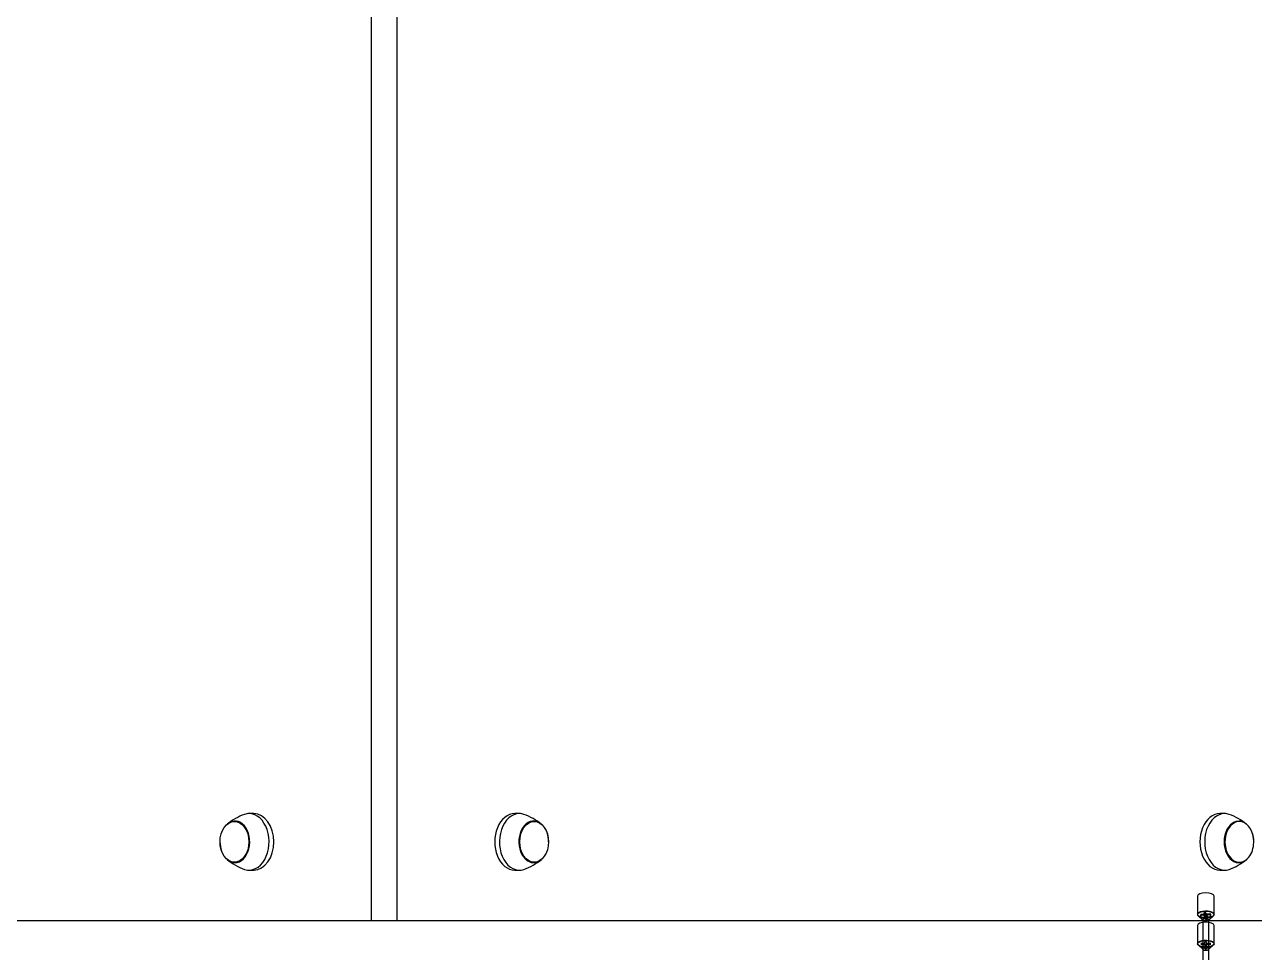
# Model space of a CAD drawing. Header units: millimetres. Extents: x 1089 to 46270, y 1624 to 35257.
# Drawn here: x 1147.93 to 1148.67, y 1645.765 to 1646.323 of the extents above; entities that cross this region are included whole.
import ezdxf

# ---------------------------------------------------------------- set-up
doc = ezdxf.new("R2010")
doc.units = ezdxf.units.MM

# ---------------------------------------------------------------- blocks, each defined once
blk = doc.blocks.new('A$C411B504A')
at = {"ltscale": 25.4}
for p, q in [((3.77152, 0.77191), (3.77152, 1.98708)), ((3.78708, 0.77191), (3.78708, 1.98708)), ((3.7008, 0.83642), (3.69797, 0.83642)), ((3.86063, 0.83642), (3.8578, 0.83642)), ((4.28495, 0.83642), (4.28212, 0.83642)), ((3.69124, 0.83167), (3.68913, 0.83167)), ((3.86947, 0.83167), (3.86736, 0.83167)), ((4.29379, 0.83167), (4.29168, 0.83167)), ((3.68913, 0.80717), (3.69124, 0.80717)), ((3.86736, 0.80717), (3.86947, 0.80717)), ((4.29168, 0.80717), (4.29379, 0.80717)), ((3.69797, 0.80241), (3.7008, 0.80241)), ((3.8578, 0.80241), (3.86063, 0.80241)), ((4.28212, 0.80241), (4.28495, 0.80241)), ((4.26859, 0.7868), (4.26859, 0.77575)), ((4.27859, 0.77575), (4.27859, 0.7868)), ((3.76538, 0.77191), (3.09038, 0.77191)), ((3.79367, 0.77191), (3.76538, 0.77191)), ((4.46867, 0.77191), (3.79367, 0.77191)), ((4.26899, 0.77498), (4.27184, 0.77239)), ((4.273, 0.77591), (4.27055, 0.77573)), ((4.27055, 0.77388), (4.27055, 0.77573)), ((4.27055, 0.77573), (4.27074, 0.77534)), ((4.273, 0.77407), (4.27055, 0.77388)), ((4.27055, 0.77388), (4.27074, 0.7735)), ((4.27074, 0.77534), (4.27319, 0.77553)), ((4.27074, 0.7735), (4.27074, 0.77534)), ((4.27074, 0.7735), (4.27319, 0.77368)), ((4.27184, 0.77253), (4.27184, 0.71591)), ((4.27184, 0.77239), (4.27198, 0.77226)), ((4.27352, 0.77694), (4.27254, 0.77687)), ((4.27254, 0.77503), (4.27254, 0.77687)), ((4.27254, 0.77687), (4.273, 0.77591)), ((4.27352, 0.7751), (4.27254, 0.77503)), ((4.27254, 0.77503), (4.273, 0.77407)), ((4.273, 0.77407), (4.273, 0.77591)), ((4.27319, 0.77553), (4.27366, 0.77457)), ((4.27319, 0.77368), (4.27319, 0.77553)), ((4.27319, 0.77368), (4.27366, 0.77272)), ((4.27399, 0.77598), (4.27352, 0.77694)), ((4.27352, 0.7751), (4.27352, 0.77694)), ((4.27399, 0.77414), (4.27352, 0.7751)), ((4.27366, 0.77457), (4.27464, 0.77464)), ((4.27366, 0.77272), (4.27366, 0.77457)), ((4.27366, 0.77272), (4.27464, 0.7728)), ((4.27644, 0.77617), (4.27399, 0.77598)), ((4.27399, 0.77414), (4.27399, 0.77598)), ((4.27644, 0.77432), (4.27399, 0.77414)), ((4.27417, 0.7756), (4.27663, 0.77578)), ((4.27464, 0.77464), (4.27417, 0.7756)), ((4.27417, 0.77376), (4.27417, 0.7756)), ((4.27417, 0.77376), (4.27663, 0.77394)), ((4.27464, 0.7728), (4.27417, 0.77376)), ((4.27464, 0.7728), (4.27464, 0.77464)), ((4.2752, 0.77226), (4.27534, 0.77239)), ((4.27534, 0.77239), (4.27819, 0.77498)), ((4.27534, 0.71591), (4.27534, 0.77253)), ((4.27663, 0.77578), (4.27644, 0.77617)), ((4.27644, 0.77432), (4.27644, 0.77617)), ((4.27663, 0.77394), (4.27644, 0.77432)), ((4.27663, 0.77394), (4.27663, 0.77578)), ((4.26859, 0.76922), (4.26859, 0.75817)), ((4.27859, 0.75817), (4.27859, 0.76922)), ((4.26899, 0.7574), (4.27184, 0.75481)), ((4.27309, 0.75836), (4.27059, 0.75836)), ((4.27059, 0.75797), (4.27309, 0.75797)), ((4.27309, 0.75652), (4.27059, 0.75652)), ((4.27059, 0.75642), (4.27059, 0.75613)), ((4.27059, 0.75613), (4.27309, 0.75613)), ((4.27184, 0.75481), (4.27198, 0.75468)), ((4.27409, 0.75934), (4.27309, 0.75934)), ((4.27309, 0.7575), (4.27309, 0.75934)), ((4.27409, 0.7575), (4.27309, 0.7575)), ((4.27309, 0.7575), (4.27309, 0.75652)), ((4.27309, 0.757), (4.27409, 0.757)), ((4.27309, 0.75613), (4.27309, 0.75652)), ((4.27309, 0.75613), (4.27309, 0.75515)), ((4.27309, 0.75515), (4.27409, 0.75515)), ((4.27409, 0.7575), (4.27409, 0.75934)), ((4.27659, 0.75836), (4.27409, 0.75836)), ((4.27409, 0.75797), (4.27659, 0.75797)), ((4.27409, 0.75652), (4.27409, 0.7575)), ((4.27409, 0.75613), (4.27409, 0.75652)), ((4.27659, 0.75652), (4.27409, 0.75652)), ((4.27409, 0.75613), (4.27659, 0.75613)), ((4.27409, 0.75515), (4.27409, 0.75613)), ((4.2752, 0.75468), (4.27534, 0.75481)), ((4.27534, 0.75481), (4.27819, 0.7574)), ((4.27659, 0.75613), (4.27659, 0.75642))]:
    blk.add_line(p, q, dxfattribs=at)
for centre, radius, start, end in [((3.70693, 0.80336), 0.03465, 109.68293, 129.77222), ((3.85167, 0.80336), 0.03464, 50.22674, 70.31811), ((4.27599, 0.80336), 0.03464, 50.22674, 70.31811), ((3.86172, 0.81942), 0.01644, 359.97326, 19.52255), ((4.28604, 0.81942), 0.01644, 359.97326, 19.52255), ((3.69688, 0.81941), 0.01644, 179.97326, 199.52255), ((3.70693, 0.83547), 0.03464, 230.22674, 250.31811), ((3.85167, 0.83547), 0.03465, 289.68293, 309.77222), ((4.27599, 0.83547), 0.03465, 289.68293, 309.77222)]:
    blk.add_arc(centre, radius, start, end, dxfattribs=at)
for centre, major_axis, ratio, start_param, end_param in [((3.69797, 0.81942), (0, 0.017), 0.707107, 2.911666, 6.283185), ((3.69797, 0.81942), (0, 0.017), 0.707107, 0, 0.2287), ((3.7008, 0.81942), (0, 0.017), 0.707107, 3.141593, 6.283185), ((3.8578, 0.81942), (0, 0.017), 0.707107, 0, 3.141593), ((3.86063, 0.81942), (0, 0.017), 0.707107, 0, 3.370996), ((3.86063, 0.81942), (0, 0.017), 0.707107, 6.053869, 6.283185), ((4.28212, 0.81942), (0, 0.017), 0.707107, 0, 3.141593), ((4.28495, 0.81942), (0, 0.017), 0.707107, 0, 3.371203), ((4.28495, 0.81942), (0, 0.017), 0.707107, 6.053461, 6.283185), ((3.68948, 0.81942), (0, -0.0125), 0.707107, 0, 3.671037), ((3.86911, 0.81942), (0, -0.0125), 0.707107, 2.600825, 6.283185), ((4.29344, 0.81942), (0, 0.0125), 0.707107, 0, 3.742597), ((4.29379, 0.81942), (0, -0.01225), 0.707107, 1.690425, 6.283185), ((4.29344, 0.81942), (0, 0.0125), 0.707107, 5.745946, 6.283185), ((4.29379, 0.81942), (0, -0.01225), 0.707107, 0, 1.647304), ((3.68948, 0.81942), (0, -0.0125), 0.707107, 5.742207, 6.283185), ((3.86911, 0.81942), (0, -0.0125), 0.707107, 0, 0.540758), ((4.27359, 0.7868), (-0.005, 0), 0.390731, 3.141593, 6.283185), ((4.27359, 0.77575), (-0.005, 0), 0.390731, 2.736444, 6.283185), ((4.27359, 0.77575), (-0.005, 0), 0.390731, 0, 0.405148), ((4.27359, 0.76922), (-0.005, 0), 0.390731, 3.141593, 6.283185), ((4.27359, 0.77253), (-0.00175, 0), 0.390731, 3.141593, 6.283185), ((4.27359, 0.77253), (-0.00175, 0), 0.390731, 0, 3.141593), ((4.27359, 0.75817), (0.005, 0), 0.390731, 0, 3.546741), ((4.27359, 0.75495), (-0.00175, 0), 0.390731, 3.141593, 6.283185), ((4.27359, 0.75495), (-0.00175, 0), 0.390731, 0, 3.141593), ((4.27359, 0.75817), (0.005, 0), 0.390731, 5.878037, 6.283185)]:
    blk.add_ellipse(centre, major_axis=major_axis, ratio=ratio, start_param=start_param, end_param=end_param, dxfattribs=at)
for centre, major_axis, ratio in [((3.68913, 0.81942), (0, -0.01225), 0.707107), ((3.86947, 0.81942), (0, -0.01225), 0.707107), ((4.27359, 0.77575), (-0.005, 0), 0.390731), ((4.27359, 0.75817), (-0.005, 0), 0.390731)]:
    blk.add_ellipse(centre, major_axis=major_axis, ratio=ratio, dxfattribs=at)
blk = doc.blocks.new('A$C612A7BA7')
blk.add_blockref('A$C411B504A', (0, 0))

msp = doc.modelspace()

# ---------------------------------------------------------------- block references
msp.add_blockref('A$C612A7BA7', (1144.36733, 1645.01168))

doc.saveas('drawing.dxf')
